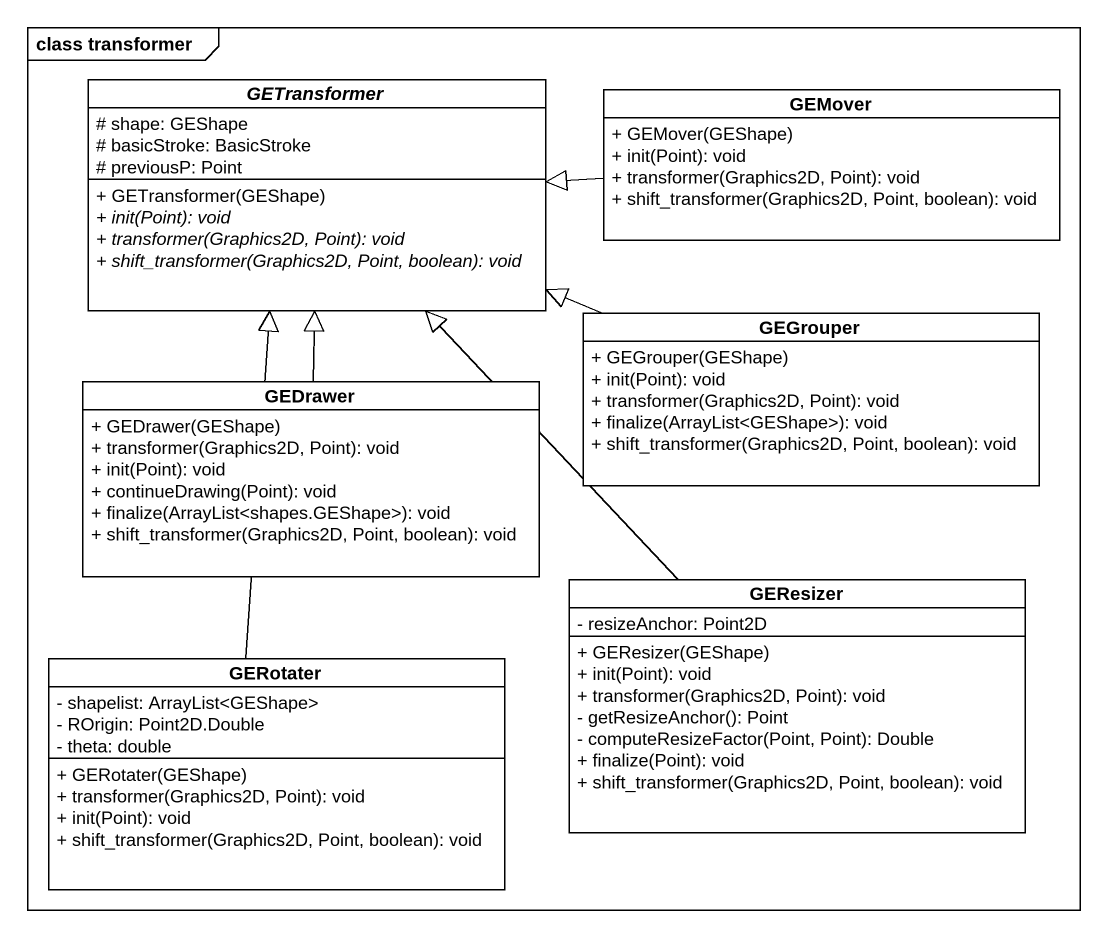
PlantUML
@startuml
mainframe class transformer
hide circle
hide empty members
skinparam classAttributeIconSize 0
abstract class GETransformer {
  # shape: GEShape
  # basicStroke: BasicStroke
  # previousP: Point
  + GETransformer(GEShape)
  {abstract} + init(Point): void
  {abstract} + transformer(Graphics2D, Point): void
  {abstract} + shift_transformer(Graphics2D, Point, boolean): void
}
class GEMover {
  + GEMover(GEShape)
  + init(Point): void
  + transformer(Graphics2D, Point): void
  + shift_transformer(Graphics2D, Point, boolean): void
}
class GEGrouper {
  + GEGrouper(GEShape)
  + init(Point): void
  + transformer(Graphics2D, Point): void
  + finalize(ArrayList<GEShape>): void
  + shift_transformer(Graphics2D, Point, boolean): void
}
class GEDrawer {
  + GEDrawer(GEShape)
  + transformer(Graphics2D, Point): void
  + init(Point): void
  + continueDrawing(Point): void
  + finalize(ArrayList<shapes.GEShape>): void
  + shift_transformer(Graphics2D, Point, boolean): void
}
class GEResizer {
  - resizeAnchor: Point2D
  + GEResizer(GEShape)
  + init(Point): void
  + transformer(Graphics2D, Point): void
  - getResizeAnchor(): Point
  - computeResizeFactor(Point, Point): Double
  + finalize(Point): void
  + shift_transformer(Graphics2D, Point, boolean): void
}
class GERotater {
  - shapelist: ArrayList<GEShape>
  - ROrigin: Point2D.Double
  - theta: double
  + GERotater(GEShape)
  + transformer(Graphics2D, Point): void
  + init(Point): void
  + shift_transformer(Graphics2D, Point, boolean): void
}
GEMover -left-|> GETransformer
GEGrouper -left-|> GETransformer
GEDrawer -up-|> GETransformer
GEResizer -up-|> GETransformer
GERotater -up-|> GETransformer
@enduml
